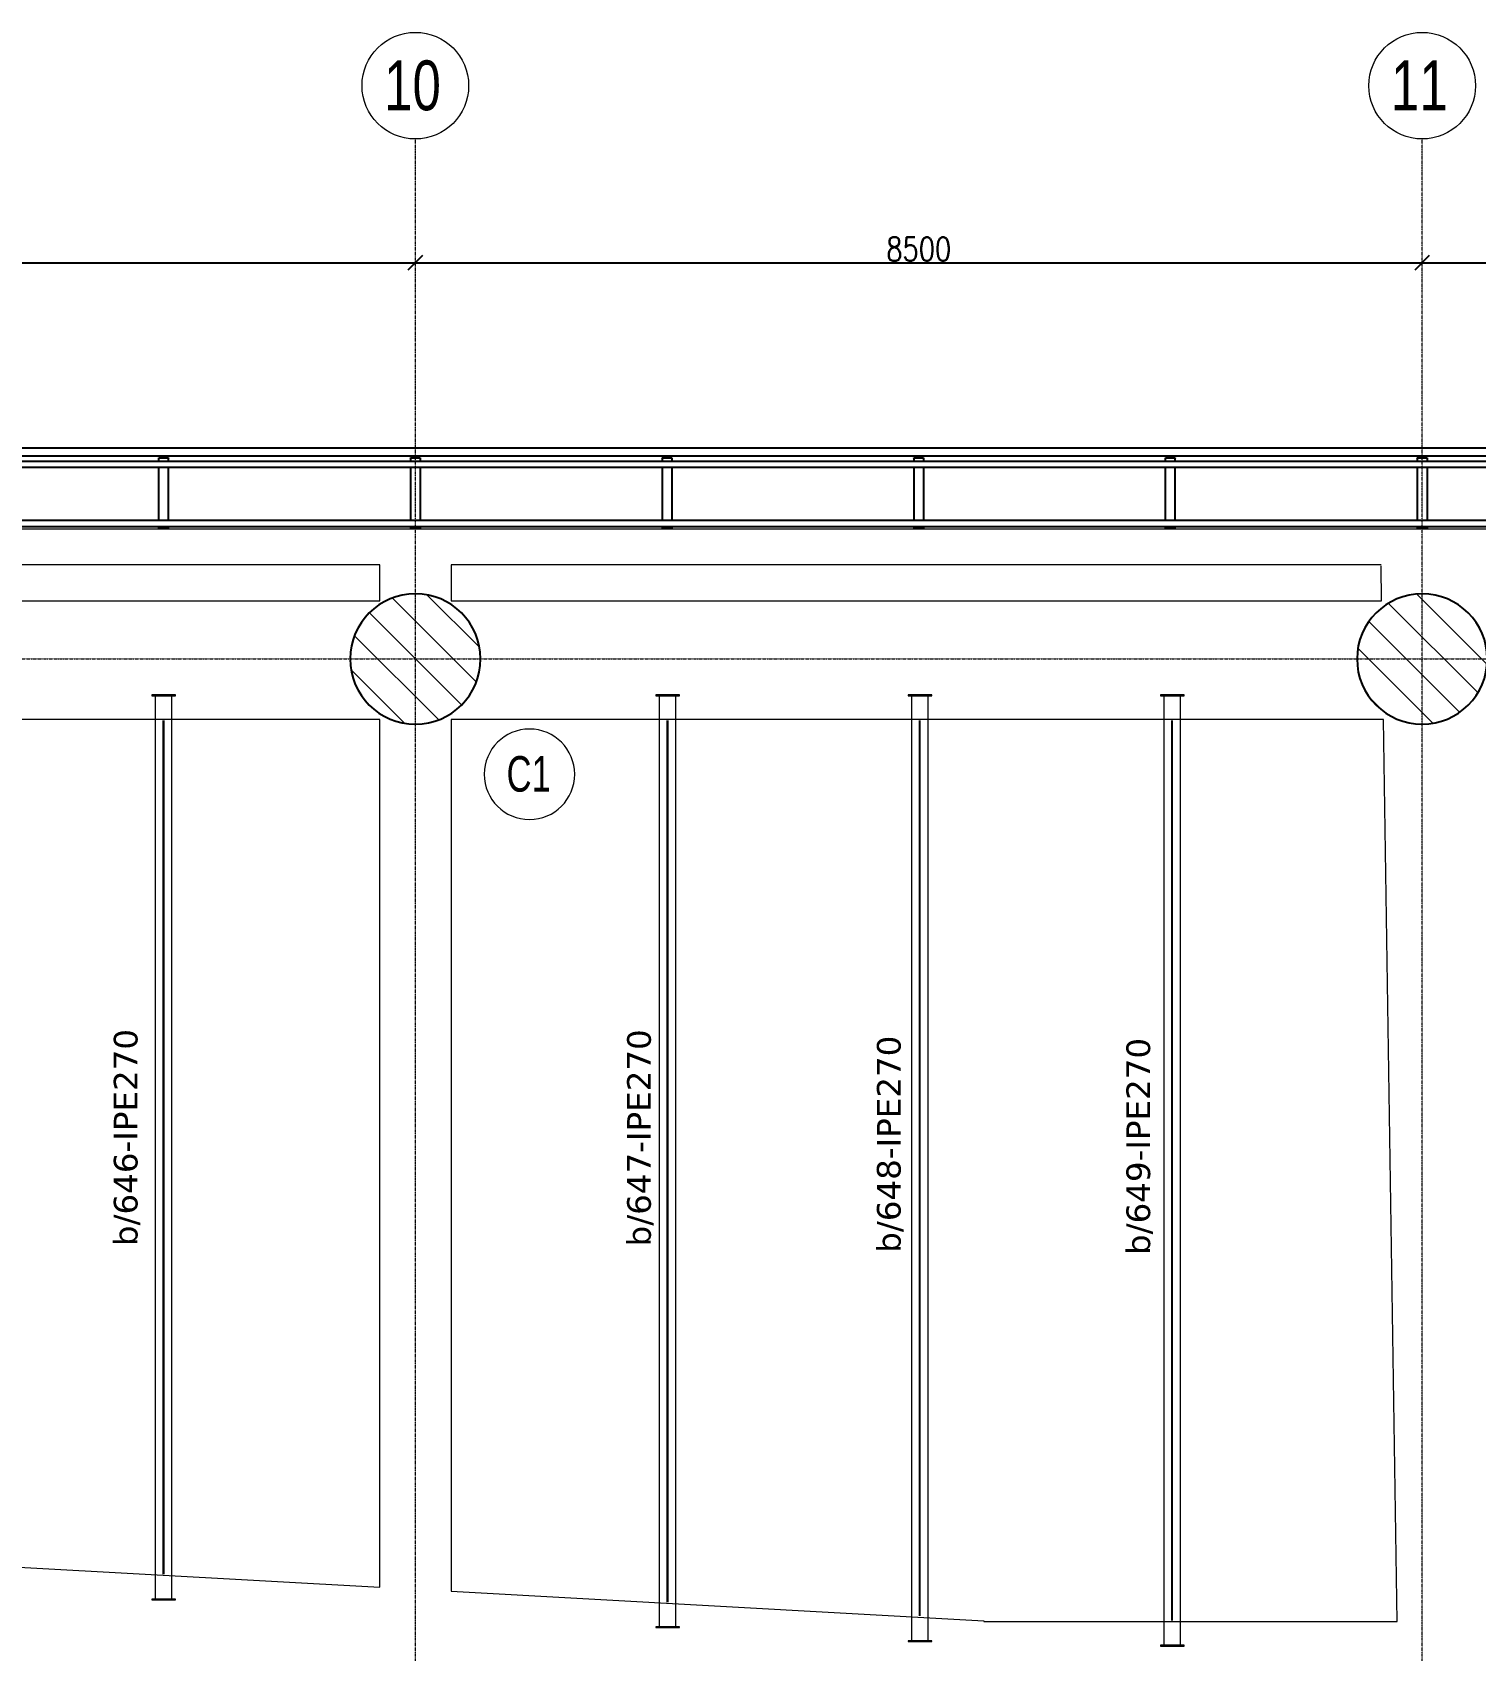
# Model space of a CAD drawing. Header units: millimetres. Extents: x -900 to 77706, y -21218 to 30789.
# Drawn here: x 27182 to 39368, y 17130 to 30789 of the extents above; entities that cross this region are included whole.
import ezdxf

# ---------------------------------------------------------------- set-up
doc = ezdxf.new("R2010")
doc.units = ezdxf.units.MM
doc.header["$LTSCALE"] = 0.9
doc.linetypes.add('Grid Line', pattern=[3.33375, 1.905, -0.47625, 0.47625, -0.47625])
for name, color, linetype, lineweight in [('0-3', 250, 'Continuous', 5), ('A_ALMA', 255, 'Continuous', 5), ('E_COLUMNAS', 1, 'Continuous', 18), ('E_COLUMNAS-3', 1, 'Continuous', 35), ('E_COLUMNAS-4', 1, 'Continuous', 25), ('E_EJES', 8, 'Continuous', 9), ('E_EJES-1', 8, 'Grid Line', 9), ('E_TEXTO', 3, 'Continuous', 9), ('E_VIGAS', 5, 'Continuous', 9), ('E_VIGAS-1', 5, 'Continuous', 25), ('E_VIGAS-2', 10, 'Continuous', 25), ('VIGAS_HCB', 253, 'Continuous', 15)]:
    doc.layers.add(name, color=color, linetype=linetype, lineweight=lineweight)
doc.layers.add('COTAS', color=8, linetype='Continuous')
doc.styles.add('Arial Narrow', font='', dxfattribs={"width": 0.85, "height": 0.3})
doc.styles.add('CNI_COTAS', font='romans.shx', dxfattribs={"width": 0.8})
doc.styles.add('Swis721 LtCn BT', font='swisscl.ttf', dxfattribs={"height": 0.42})
doc.styles.add('VERDANA', font='verdana.ttf')
doc.styles.get('Arial Narrow').set_extended_font_data('Arial Narrow')
doc.dimstyles.new('1.5', dxfattribs={"dimscale": 0, "dimtxt": 200, "dimasz": 120, "dimexe": 4, "dimexo": 4, "dimgap": 15, "dimtad": 1, "dimdec": 0, "dimzin": 4, "dimdsep": 46, "dimtxsty": 'CNI_COTAS', "dimblk": 'OBLIQUE', "dimcen": -0.09, "dimclrd": 256, "dimclrt": 3, "dimadec": 0, "dimazin": 0, "dimtfac": 1, "dimtdec": 0, "dimtmove": 2, "dimatfit": 0, "dimldrblk": 'OBLIQUE', "dimfxl": 0.05, "dimtolj": 1, "dimtzin": 0, "dimarcsym": 0})

# ---------------------------------------------------------------- blocks, each defined once
blk = doc.blocks.new('EST_SFM_VIGA-METALICA-SECCION-C - EST_SFM_VIGA-METALICA-UPN160-1604346-PLANTA DE PISO 12 N_E_ _48_55m')
at = {"layer": 'E_VIGAS-1'}
for p, q in [((30.11, 0.018), (-30.277, 0.018)), ((-30.272, -0.047), (30.104, -0.047))]:
    blk.add_line(p, q, dxfattribs=at)
blk = doc.blocks.new('EST_SFM_VIGA-METALICA-SECCION-C - EST_SFM_VIGA-METALICA-UPN100-1526554-PLANTA DE PISO 12 N_E_ _48_55m')
at = {"layer": 'E_VIGAS-2'}
for p, q in [((34.942, 0.018), (-34.929, 0.018)), ((-34.929, -0.032), (34.942, -0.032))]:
    blk.add_line(p, q, dxfattribs=at)
blk = doc.blocks.new('EST_SFM_VIGA-METALICA-SECCION-C - EST_SFM_VIGA-METALICA-UPN100-1526616-PLANTA DE PISO 12 N_E_ _48_55m')
at = {"layer": 'E_VIGAS-2'}
for p, q in [((34.044, 0.032), (-34.827, 0.032)), ((-34.827, -0.018), (34.044, -0.018))]:
    blk.add_line(p, q, dxfattribs=at)
blk = doc.blocks.new('DCTIB_CNI_EST_MOD-1A-FAC_0001_rvt-2-PLANTA DE PISO 12 N_E_ _48_55m')
at = {"layer": 'E_VIGAS-1'}
for p, q in [((-50.79, 167.864), (-50.79, 167.878)), ((-50.79, 167.859), (-50.79, 167.864)), ((-50.785, 167.878), (-50.785, 167.864)), ((-50.785, 167.864), (-50.785, 167.859)), ((-48.665, 167.864), (-48.665, 167.878)), ((-48.665, 167.859), (-48.665, 167.864)), ((-48.66, 167.878), (-48.66, 167.864)), ((-48.66, 167.864), (-48.66, 167.859)), ((-46.54, 167.864), (-46.54, 167.878)), ((-46.54, 167.859), (-46.54, 167.864)), ((-46.535, 167.878), (-46.535, 167.864)), ((-46.535, 167.864), (-46.535, 167.859)), ((-44.415, 167.864), (-44.415, 167.878)), ((-44.415, 167.859), (-44.415, 167.864)), ((-44.41, 167.878), (-44.41, 167.864)), ((-44.41, 167.864), (-44.41, 167.859)), ((-42.29, 167.864), (-42.29, 167.878)), ((-42.29, 167.859), (-42.29, 167.864)), ((-42.285, 167.878), (-42.285, 167.864)), ((-42.285, 167.864), (-42.285, 167.859)), ((-40.165, 167.864), (-40.165, 167.878)), ((-40.165, 167.859), (-40.165, 167.864)), ((-40.16, 167.878), (-40.16, 167.864)), ((-40.16, 167.864), (-40.16, 167.859)), ((-50.828, 167.859), (-50.8, 167.859)), ((-50.828, 167.858), (-50.828, 167.859)), ((-50.746, 167.858), (-50.828, 167.858)), ((-50.828, 167.83), (-50.828, 167.858)), ((-50.828, 167.33), (-50.828, 167.778)), ((-50.774, 167.859), (-50.746, 167.859)), ((-50.746, 167.859), (-50.746, 167.858)), ((-50.746, 167.83), (-50.746, 167.858)), ((-50.746, 167.33), (-50.746, 167.778)), ((-48.703, 167.858), (-48.703, 167.859)), ((-48.703, 167.859), (-48.676, 167.859)), ((-48.621, 167.858), (-48.703, 167.858)), ((-48.703, 167.858), (-48.703, 167.83)), ((-48.703, 167.778), (-48.703, 167.33)), ((-48.649, 167.859), (-48.621, 167.859)), ((-48.621, 167.859), (-48.621, 167.858)), ((-48.621, 167.858), (-48.621, 167.83)), ((-48.621, 167.78), (-48.621, 167.33)), ((-46.578, 167.858), (-46.578, 167.859)), ((-46.578, 167.859), (-46.55, 167.859)), ((-46.496, 167.858), (-46.578, 167.858)), ((-46.578, 167.858), (-46.578, 167.83)), ((-46.578, 167.778), (-46.578, 167.33)), ((-46.524, 167.859), (-46.496, 167.859)), ((-46.496, 167.859), (-46.496, 167.858)), ((-46.496, 167.858), (-46.496, 167.83)), ((-46.496, 167.778), (-46.496, 167.33)), ((-44.453, 167.858), (-44.453, 167.859)), ((-44.453, 167.859), (-44.425, 167.859)), ((-44.371, 167.858), (-44.453, 167.858)), ((-44.453, 167.858), (-44.453, 167.83)), ((-44.453, 167.778), (-44.453, 167.33)), ((-44.399, 167.859), (-44.371, 167.859)), ((-44.371, 167.859), (-44.371, 167.858)), ((-44.371, 167.858), (-44.371, 167.83)), ((-44.371, 167.778), (-44.371, 167.33)), ((-42.328, 167.859), (-42.3, 167.859)), ((-42.328, 167.858), (-42.328, 167.859)), ((-42.246, 167.858), (-42.328, 167.858)), ((-42.328, 167.83), (-42.328, 167.858)), ((-42.328, 167.33), (-42.328, 167.778)), ((-42.274, 167.859), (-42.246, 167.859)), ((-42.246, 167.859), (-42.246, 167.858)), ((-42.246, 167.83), (-42.246, 167.858)), ((-42.246, 167.33), (-42.246, 167.778)), ((-40.203, 167.858), (-40.203, 167.859)), ((-40.203, 167.859), (-40.176, 167.859)), ((-40.121, 167.858), (-40.203, 167.858)), ((-40.203, 167.858), (-40.203, 167.83)), ((-40.203, 167.778), (-40.203, 167.33)), ((-40.149, 167.859), (-40.121, 167.859)), ((-40.121, 167.859), (-40.121, 167.858)), ((-40.121, 167.858), (-40.121, 167.83)), ((-40.121, 167.778), (-40.121, 167.33)), ((-50.828, 167.263), (-50.828, 167.28)), ((-50.746, 167.263), (-50.828, 167.263)), ((-50.746, 167.263), (-50.746, 167.28)), ((-48.703, 167.28), (-48.703, 167.263)), ((-48.621, 167.263), (-48.703, 167.263)), ((-48.621, 167.28), (-48.621, 167.263)), ((-46.578, 167.28), (-46.578, 167.263)), ((-46.496, 167.263), (-46.578, 167.263)), ((-46.496, 167.28), (-46.496, 167.263)), ((-44.453, 167.28), (-44.453, 167.263)), ((-44.371, 167.263), (-44.453, 167.263)), ((-44.371, 167.28), (-44.371, 167.263)), ((-42.328, 167.263), (-42.328, 167.28)), ((-42.246, 167.263), (-42.328, 167.263)), ((-42.246, 167.263), (-42.246, 167.28)), ((-40.203, 167.28), (-40.203, 167.263)), ((-40.121, 167.263), (-40.203, 167.263)), ((-40.121, 167.28), (-40.121, 167.263))]:
    blk.add_line(p, q, dxfattribs=at)
for points, knots in [([(-50.79, 167.864), (-50.79, 167.863), (-50.79, 167.862), (-50.792, 167.86), (-50.793, 167.86), (-50.795, 167.859), (-50.796, 167.859), (-50.797, 167.859), (-50.799, 167.859), (-50.8, 167.859)], [0, 0, 0, 0, 0.285714, 0.428571, 0.571429, 0.678571, 0.732143, 0.785714, 1, 1, 1, 1]), ([(-50.8, 167.859), (-50.799, 167.859), (-50.798, 167.859), (-50.795, 167.859), (-50.793, 167.86), (-50.791, 167.86), (-50.79, 167.862), (-50.79, 167.863), (-50.79, 167.864)], [0, 0, 0, 0, 0.142857, 0.285714, 0.428571, 0.571429, 0.785714, 1, 1, 1, 1]), ([(-50.785, 167.864), (-50.785, 167.863), (-50.784, 167.862), (-50.783, 167.86), (-50.781, 167.86), (-50.78, 167.859), (-50.779, 167.859), (-50.777, 167.859), (-50.775, 167.859), (-50.774, 167.859)], [0, 0, 0, 0, 0.285714, 0.428571, 0.571429, 0.678571, 0.732143, 0.785714, 1, 1, 1, 1]), ([(-50.774, 167.859), (-50.775, 167.859), (-50.776, 167.859), (-50.779, 167.859), (-50.781, 167.86), (-50.783, 167.86), (-50.784, 167.862), (-50.785, 167.863), (-50.785, 167.864)], [0, 0, 0, 0, 0.142857, 0.285714, 0.428571, 0.571429, 0.785714, 1, 1, 1, 1]), ([(-48.676, 167.859), (-48.675, 167.859), (-48.673, 167.859), (-48.671, 167.859), (-48.668, 167.86), (-48.667, 167.86), (-48.665, 167.862), (-48.665, 167.863), (-48.665, 167.864)], [0, 0, 0, 0, 0.142857, 0.285714, 0.428571, 0.571429, 0.785714, 1, 1, 1, 1]), ([(-48.665, 167.864), (-48.665, 167.863), (-48.665, 167.862), (-48.667, 167.86), (-48.668, 167.86), (-48.67, 167.859), (-48.671, 167.859), (-48.673, 167.859), (-48.674, 167.859), (-48.676, 167.859)], [0, 0, 0, 0, 0.285714, 0.428571, 0.571429, 0.678571, 0.732143, 0.785714, 1, 1, 1, 1]), ([(-48.649, 167.859), (-48.65, 167.859), (-48.652, 167.859), (-48.654, 167.859), (-48.656, 167.86), (-48.658, 167.86), (-48.66, 167.862), (-48.66, 167.863), (-48.66, 167.864)], [0, 0, 0, 0, 0.142857, 0.285714, 0.428571, 0.571429, 0.785714, 1, 1, 1, 1]), ([(-48.66, 167.864), (-48.66, 167.863), (-48.659, 167.862), (-48.658, 167.86), (-48.656, 167.86), (-48.655, 167.859), (-48.654, 167.859), (-48.652, 167.859), (-48.65, 167.859), (-48.649, 167.859)], [0, 0, 0, 0, 0.285714, 0.428571, 0.571429, 0.678571, 0.732143, 0.785714, 1, 1, 1, 1]), ([(-46.55, 167.859), (-46.549, 167.859), (-46.548, 167.859), (-46.545, 167.859), (-46.543, 167.86), (-46.541, 167.86), (-46.54, 167.862), (-46.54, 167.863), (-46.54, 167.864)], [0, 0, 0, 0, 0.142857, 0.285714, 0.428571, 0.571429, 0.785714, 1, 1, 1, 1]), ([(-46.54, 167.864), (-46.54, 167.863), (-46.54, 167.862), (-46.542, 167.86), (-46.543, 167.86), (-46.545, 167.859), (-46.546, 167.859), (-46.547, 167.859), (-46.549, 167.859), (-46.55, 167.859)], [0, 0, 0, 0, 0.285714, 0.428571, 0.571429, 0.678571, 0.732143, 0.785714, 1, 1, 1, 1]), ([(-46.524, 167.859), (-46.525, 167.859), (-46.526, 167.859), (-46.529, 167.859), (-46.531, 167.86), (-46.533, 167.86), (-46.534, 167.862), (-46.535, 167.863), (-46.535, 167.864)], [0, 0, 0, 0, 0.142857, 0.285714, 0.428571, 0.571429, 0.785714, 1, 1, 1, 1]), ([(-46.535, 167.864), (-46.535, 167.863), (-46.534, 167.862), (-46.533, 167.86), (-46.531, 167.86), (-46.53, 167.859), (-46.529, 167.859), (-46.527, 167.859), (-46.525, 167.859), (-46.524, 167.859)], [0, 0, 0, 0, 0.285714, 0.428571, 0.571429, 0.678571, 0.732143, 0.785714, 1, 1, 1, 1]), ([(-44.425, 167.859), (-44.424, 167.859), (-44.423, 167.859), (-44.42, 167.859), (-44.418, 167.86), (-44.416, 167.86), (-44.415, 167.862), (-44.415, 167.863), (-44.415, 167.864)], [0, 0, 0, 0, 0.142857, 0.285714, 0.428571, 0.571429, 0.785714, 1, 1, 1, 1]), ([(-44.415, 167.864), (-44.415, 167.863), (-44.415, 167.862), (-44.417, 167.86), (-44.418, 167.86), (-44.42, 167.859), (-44.421, 167.859), (-44.422, 167.859), (-44.424, 167.859), (-44.425, 167.859)], [0, 0, 0, 0, 0.285714, 0.428571, 0.571429, 0.678571, 0.732143, 0.785714, 1, 1, 1, 1]), ([(-44.399, 167.859), (-44.4, 167.859), (-44.401, 167.859), (-44.404, 167.859), (-44.406, 167.86), (-44.408, 167.86), (-44.409, 167.862), (-44.41, 167.863), (-44.41, 167.864)], [0, 0, 0, 0, 0.142857, 0.285714, 0.428571, 0.571429, 0.785714, 1, 1, 1, 1]), ([(-44.41, 167.864), (-44.41, 167.863), (-44.409, 167.862), (-44.408, 167.86), (-44.406, 167.86), (-44.405, 167.859), (-44.404, 167.859), (-44.402, 167.859), (-44.4, 167.859), (-44.399, 167.859)], [0, 0, 0, 0, 0.285714, 0.428571, 0.571429, 0.678571, 0.732143, 0.785714, 1, 1, 1, 1]), ([(-42.29, 167.864), (-42.29, 167.863), (-42.29, 167.862), (-42.292, 167.86), (-42.293, 167.86), (-42.295, 167.859), (-42.296, 167.859), (-42.297, 167.859), (-42.299, 167.859), (-42.3, 167.859)], [0, 0, 0, 0, 0.285714, 0.428571, 0.571429, 0.678571, 0.732143, 0.785714, 1, 1, 1, 1]), ([(-42.3, 167.859), (-42.299, 167.859), (-42.298, 167.859), (-42.295, 167.859), (-42.293, 167.86), (-42.291, 167.86), (-42.29, 167.862), (-42.29, 167.863), (-42.29, 167.864)], [0, 0, 0, 0, 0.142857, 0.285714, 0.428571, 0.571429, 0.785714, 1, 1, 1, 1]), ([(-42.285, 167.864), (-42.285, 167.863), (-42.284, 167.862), (-42.283, 167.86), (-42.281, 167.86), (-42.28, 167.859), (-42.279, 167.859), (-42.277, 167.859), (-42.275, 167.859), (-42.274, 167.859)], [0, 0, 0, 0, 0.285714, 0.428571, 0.571429, 0.678571, 0.732143, 0.785714, 1, 1, 1, 1]), ([(-42.274, 167.859), (-42.275, 167.859), (-42.276, 167.859), (-42.279, 167.859), (-42.281, 167.86), (-42.283, 167.86), (-42.284, 167.862), (-42.285, 167.863), (-42.285, 167.864)], [0, 0, 0, 0, 0.142857, 0.285714, 0.428571, 0.571429, 0.785714, 1, 1, 1, 1]), ([(-40.176, 167.859), (-40.175, 167.859), (-40.173, 167.859), (-40.171, 167.859), (-40.168, 167.86), (-40.167, 167.86), (-40.165, 167.862), (-40.165, 167.863), (-40.165, 167.864)], [0, 0, 0, 0, 0.142857, 0.285714, 0.428571, 0.571429, 0.785714, 1, 1, 1, 1]), ([(-40.165, 167.864), (-40.165, 167.863), (-40.165, 167.862), (-40.167, 167.86), (-40.168, 167.86), (-40.17, 167.859), (-40.171, 167.859), (-40.173, 167.859), (-40.174, 167.859), (-40.176, 167.859)], [0, 0, 0, 0, 0.285714, 0.428571, 0.571429, 0.678571, 0.732143, 0.785714, 1, 1, 1, 1]), ([(-40.149, 167.859), (-40.15, 167.859), (-40.152, 167.859), (-40.154, 167.859), (-40.156, 167.86), (-40.158, 167.86), (-40.16, 167.862), (-40.16, 167.863), (-40.16, 167.864)], [0, 0, 0, 0, 0.142857, 0.285714, 0.428571, 0.571429, 0.785714, 1, 1, 1, 1]), ([(-40.16, 167.864), (-40.16, 167.863), (-40.159, 167.862), (-40.158, 167.86), (-40.156, 167.86), (-40.155, 167.859), (-40.154, 167.859), (-40.152, 167.859), (-40.15, 167.859), (-40.149, 167.859)], [0, 0, 0, 0, 0.285714, 0.428571, 0.571429, 0.678571, 0.732143, 0.785714, 1, 1, 1, 1])]:
    blk.add_open_spline(points, degree=3, knots=knots, dxfattribs=at)
for name, p in [('EST_SFM_VIGA-METALICA-SECCION-C - EST_SFM_VIGA-METALICA-UPN160-1604346-PLANTA DE PISO 12 N_E_ _48_55m', (-40.081, 167.925)), ('EST_SFM_VIGA-METALICA-SECCION-C - EST_SFM_VIGA-METALICA-UPN100-1526554-PLANTA DE PISO 12 N_E_ _48_55m', (-40.169, 167.812)), ('EST_SFM_VIGA-METALICA-SECCION-C - EST_SFM_VIGA-METALICA-UPN100-1526616-PLANTA DE PISO 12 N_E_ _48_55m', (-39.77, 167.298))]:
    blk.add_blockref(name, p, dxfattribs=at)
blk = doc.blocks.new('EST_SCM_COLUMNA-SECCION-CIRCULAR - EST_SCM_COLUMNA-CONCRETO-CIRCULAR_Ø_110cm-V45-PLANTA DE PISO 12 N_E_ _48_55m')
at = {"layer": 'E_COLUMNAS'}
h = blk.add_hatch(dxfattribs=at)
h.set_pattern_fill('FP_18', color=256, style=0, pattern_type=2)
h.set_pattern_definition([(135, (48.662, -166.162), (-0.15909903, -0.15909903), [])])
h.paths.add_polyline_path([(0.041, -0.548), (0.122, -0.536), (0.201, -0.512), (0.275, -0.476), (0.343, -0.43), (0.403, -0.374), (0.454, -0.31), (0.496, -0.239), (0.526, -0.162), (0.544, -0.082), (0.55, 0), (0.544, 0.082), (0.526, 0.162), (0.496, 0.239), (0.454, 0.31), (0.403, 0.374), (0.343, 0.43), (0.275, 0.476), (0.201, 0.512), (0.122, 0.536), (0.041, 0.548), (-0.041, 0.548), (-0.122, 0.536), (-0.201, 0.512), (-0.275, 0.476), (-0.343, 0.43), (-0.403, 0.374), (-0.454, 0.31), (-0.496, 0.239), (-0.526, 0.162), (-0.544, 0.082), (-0.55, 0), (-0.544, -0.082), (-0.526, -0.162), (-0.496, -0.239), (-0.454, -0.31), (-0.403, -0.374), (-0.343, -0.43), (-0.275, -0.476), (-0.201, -0.512), (-0.122, -0.536), (-0.041, -0.548), (0.007, -0.548)])
at = {"layer": 'E_COLUMNAS-4'}
for start, end in [(0, 180), (180, 0)]:
    blk.add_arc((0, 0), 0.55, start, end, dxfattribs=at)
blk = doc.blocks.new('EST_SCM_COLUMNA-SECCION-CIRCULAR - EST_SCM_COLUMNA-CONCRETO-CIRCULAR_Ø_110cm-V46-PLANTA DE PISO 12 N_E_ _48_55m')
at = {"layer": 'E_COLUMNAS'}
h = blk.add_hatch(dxfattribs=at)
h.set_pattern_fill('FP_19', color=256, style=0, pattern_type=2)
h.set_pattern_definition([(135, (40.162, -166.162), (-0.15909903, -0.15909903), [])])
h.paths.add_polyline_path([(-0.041, -0.548), (0.041, -0.548), (0.122, -0.536), (0.201, -0.512), (0.275, -0.476), (0.343, -0.43), (0.403, -0.374), (0.454, -0.31), (0.496, -0.239), (0.526, -0.162), (0.544, -0.082), (0.55, 0), (0.544, 0.082), (0.526, 0.162), (0.496, 0.239), (0.454, 0.31), (0.403, 0.374), (0.343, 0.43), (0.275, 0.476), (0.201, 0.512), (0.122, 0.536), (0.041, 0.548), (-0.041, 0.548), (-0.122, 0.536), (-0.201, 0.512), (-0.275, 0.476), (-0.343, 0.43), (-0.403, 0.374), (-0.454, 0.31), (-0.496, 0.239), (-0.526, 0.162), (-0.544, 0.082), (-0.55, 0), (-0.544, -0.082), (-0.526, -0.162), (-0.496, -0.239), (-0.454, -0.31), (-0.403, -0.374), (-0.343, -0.43), (-0.275, -0.476), (-0.201, -0.512), (-0.122, -0.536)])
at = {"layer": 'E_COLUMNAS-4'}
for start, end in [(0, 180), (180, 0)]:
    blk.add_arc((0, 0), 0.55, start, end, dxfattribs=at)
blk = doc.blocks.new('Grid - CNI_NOMBRE EJES-372759-PLANTA DE PISO 12 N_E_ _48_55m')
at = {"layer": 'E_EJES'}
blk.add_circle((0, 0), 0.003, dxfattribs=at)
blk = doc.blocks.new('CNI_TAG COLUMNAS CONCRETO MARCA - CNI_COLUMNA CONCRETO-582370-PLANTA DE PISO 12 N_E_ _48_55m')
at = {"layer": 'E_TEXTO'}
for start, end in [(360, 180), (180, 360)]:
    blk.add_arc((0.000261, -0.000148), 0.002545, start, end, dxfattribs=at)
blk = doc.blocks.new('_Oblique')
at = {"color": 0, "linetype": 'ByBlock', "lineweight": -2}
blk.add_line((-0.5, -0.5), (0.5, 0.5), dxfattribs=at)
blk = doc.blocks.new('*D433')
at = {"layer": 'COTAS', "lineweight": -2, "transparency": 16777216}
blk.add_line((21916, 28844), (30416, 28844), dxfattribs=at)
at = {"layer": 'Defpoints', "color": 0, "transparency": 16777216}
for p in [(21916, 28844), (30416, 28844), (30416, 28844)]:
    blk.add_point(p, dxfattribs=at)
at = {"layer": 'COTAS', "lineweight": -2, "transparency": 16777216, "xscale": 120, "yscale": 120, "zscale": 120, "rotation": 180}
blk.add_blockref('_Oblique', (21916, 28844), dxfattribs=at)
at = {"layer": 'COTAS', "lineweight": -2, "transparency": 16777216, "xscale": 120, "yscale": 120, "zscale": 120}
blk.add_blockref('_Oblique', (30416, 28844), dxfattribs=at)
at = {"layer": 'COTAS', "color": 3, "transparency": 16777216, "insert": (26166, 28959), "char_height": 200, "attachment_point": 5, "style": 'CNI_COTAS'}
blk.add_mtext('\\A1;8500', dxfattribs=at)
blk = doc.blocks.new('*D434')
at = {"layer": 'COTAS', "lineweight": -2, "transparency": 16777216}
blk.add_line((30416, 28844), (38916, 28844), dxfattribs=at)
at = {"layer": 'Defpoints', "color": 0, "transparency": 16777216}
for p in [(30416, 28844), (38916, 28844), (38916, 28844)]:
    blk.add_point(p, dxfattribs=at)
at = {"layer": 'COTAS', "lineweight": -2, "transparency": 16777216, "xscale": 120, "yscale": 120, "zscale": 120, "rotation": 180}
blk.add_blockref('_Oblique', (30416, 28844), dxfattribs=at)
at = {"layer": 'COTAS', "lineweight": -2, "transparency": 16777216, "xscale": 120, "yscale": 120, "zscale": 120}
blk.add_blockref('_Oblique', (38916, 28844), dxfattribs=at)
at = {"layer": 'COTAS', "color": 3, "transparency": 16777216, "insert": (34666, 28959), "char_height": 200, "attachment_point": 5, "style": 'CNI_COTAS'}
blk.add_mtext('\\A1;8500', dxfattribs=at)
blk = doc.blocks.new('*D435')
at = {"layer": 'COTAS', "lineweight": -2, "transparency": 16777216}
blk.add_line((38916, 28844), (47416, 28844), dxfattribs=at)
at = {"layer": 'Defpoints', "color": 0, "transparency": 16777216}
for p in [(38916, 28844), (47416, 28844), (47416, 28844)]:
    blk.add_point(p, dxfattribs=at)
at = {"layer": 'COTAS', "lineweight": -2, "transparency": 16777216, "xscale": 120, "yscale": 120, "zscale": 120, "rotation": 180}
blk.add_blockref('_Oblique', (38916, 28844), dxfattribs=at)
at = {"layer": 'COTAS', "lineweight": -2, "transparency": 16777216, "xscale": 120, "yscale": 120, "zscale": 120}
blk.add_blockref('_Oblique', (47416, 28844), dxfattribs=at)
at = {"layer": 'COTAS', "color": 3, "transparency": 16777216, "insert": (43166, 28959), "char_height": 200, "attachment_point": 5, "style": 'CNI_COTAS'}
blk.add_mtext('\\A1;8500', dxfattribs=at)

msp = doc.modelspace()

# ---------------------------------------------------------------- linework, layer by layer
at = {"layer": 'A_ALMA'}
for p, q in [((28287.6, 17775.9), (28287.6, 24980)), ((28294.2, 17775.9), (28294.2, 24980)), ((32542.6, 17540.4), (32542.6, 24980)), ((32549.2, 17540.4), (32549.2, 24980)), ((34672.6, 17422.5), (34672.6, 24980)), ((34679.2, 17422.5), (34679.2, 24980)), ((36802.6, 17385.2), (36802.6, 24980)), ((36809.2, 17385.2), (36809.2, 24980))]:
    msp.add_line(p, q, dxfattribs=at)
at = {"layer": 'E_EJES-1'}
for p, q in [((30416, -4561.2), (30416, 29888.7)), ((38916, -4561.2), (38916, 29888.7)), ((0, 25500), (76806, 25500))]:
    msp.add_line(p, q, dxfattribs=at)
at = {"layer": 'E_VIGAS', "color": 30, "true_color": 0xf26722}
msp.add_line((38573.7, 25990), (38569.2, 26285.9), dxfattribs=at)
for points in [[(11017, 26595.9), (11017, -1095.9), (66817.2, -1095.8), (66817.1, 26595.9)], [(22363, 25990), (30117, 25990), (30117, 26295.9), (22371.7, 26295.9)], [(22334.5, 24990), (22138, 18106.5), (30117, 17664.9), (30117, 24990)], [(30717, 24990), (30717, 17631.7), (35215.2, 17382.7), (35214.8, 17375.2), (38704.6, 17375.2), (38589, 24990)]]:
    msp.add_lwpolyline(points, close=True, dxfattribs=at)
msp.add_lwpolyline([(38569.2, 26295.9), (30717, 26295.9), (30717, 25990), (38573.7, 25990)], dxfattribs=at)
at = {"layer": 'VIGAS_HCB', "color": 8}
for points in [[(28390.9, 25196), (28190.9, 25196), (28190.9, 25190), (28390.9, 25190)], [(32645.9, 25196), (32445.9, 25196), (32445.9, 25190), (32645.9, 25190)], [(34775.9, 25196), (34575.9, 25196), (34575.9, 25190), (34775.9, 25190)], [(36905.9, 25196), (36705.9, 25196), (36705.9, 25190), (36905.9, 25190)], [(28390.9, 17565.9), (28190.9, 17565.9), (28190.9, 17559.9), (28390.9, 17559.9)], [(32645.9, 17330.4), (32445.9, 17330.4), (32445.9, 17324.4), (32645.9, 17324.4)], [(34775.9, 17212.5), (34575.9, 17212.5), (34575.9, 17206.5), (34775.9, 17206.5)], [(36905.9, 17175.2), (36705.9, 17175.2), (36705.9, 17169.2), (36905.9, 17169.2)]]:
    msp.add_lwpolyline(points, close=True, dxfattribs=at)
at = {"layer": 'VIGAS_HCB'}
for points in [[(28223.4, 25190), (28358.4, 25190), (28358.4, 17565.9), (28223.4, 17565.9)], [(32478.4, 25190), (32613.4, 25190), (32613.4, 17330.4), (32478.4, 17330.4)], [(34608.4, 25190), (34743.4, 25190), (34743.4, 17212.5), (34608.4, 17212.5)], [(36738.4, 25190), (36873.4, 25190), (36873.4, 17175.2), (36738.4, 17175.2)]]:
    msp.add_lwpolyline(points, close=True, dxfattribs=at)

# ---------------------------------------------------------------- block references
at = {"layer": '0-3', "xscale": 999.9999999999933, "yscale": 999.9999999999933, "zscale": 999.9999999999933}
msp.add_blockref('DCTIB_CNI_EST_MOD-1A-FAC_0001_rvt-2-PLANTA DE PISO 12 N_E_ _48_55m', (79078.1, -140662.4), dxfattribs=at)
at = {"layer": 'E_COLUMNAS-3', "xscale": 999.9999999999933, "yscale": 999.9999999999933, "zscale": 999.9999999999933}
for name, p in [('EST_SCM_COLUMNA-SECCION-CIRCULAR - EST_SCM_COLUMNA-CONCRETO-CIRCULAR_Ø_110cm-V45-PLANTA DE PISO 12 N_E_ _48_55m', (30416, 25500)), ('EST_SCM_COLUMNA-SECCION-CIRCULAR - EST_SCM_COLUMNA-CONCRETO-CIRCULAR_Ø_110cm-V46-PLANTA DE PISO 12 N_E_ _48_55m', (38916, 25500))]:
    msp.add_blockref(name, p, dxfattribs=at)
at = {"layer": 'E_EJES', "xscale": 149999.9999999989, "yscale": 149999.9999999989, "zscale": 149999.9999999989}
for p in [(30416, 30338.7), (38916, 30338.7)]:
    msp.add_blockref('Grid - CNI_NOMBRE EJES-372759-PLANTA DE PISO 12 N_E_ _48_55m', p, dxfattribs=at)
at = {"layer": 'E_TEXTO', "xscale": 149999.9999999989, "yscale": 149999.9999999989, "zscale": 149999.9999999989}
msp.add_blockref('CNI_TAG COLUMNAS CONCRETO MARCA - CNI_COLUMNA CONCRETO-582370-PLANTA DE PISO 12 N_E_ _48_55m', (31340.3, 24549), dxfattribs=at)

# ---------------------------------------------------------------- texts
at = {"layer": 'E_EJES', "char_height": 420, "width": 625.316, "attachment_point": 1, "style": 'Swis721 LtCn BT'}
for s, insert in [('10', (30152.5, 30551.3)), ('11', (38652.5, 30551.3))]:
    msp.add_mtext(s, dxfattribs=dict(at, insert=insert))
at = {"layer": 'E_TEXTO', "insert": (31186.1, 24680.2), "char_height": 300, "width": 459.968, "attachment_point": 1, "style": 'Arial Narrow'}
msp.add_mtext('C1', dxfattribs=at)
at = {"layer": 'E_TEXTO', "char_height": 200, "width": 1206.139, "attachment_point": 1, "rotation": 90, "style": 'VERDANA'}
for s, insert in [('b/646-IPE270', (27870, 20544.5)), ('b/647-IPE270', (32203.9, 20541.9)), ('b/648-IPE270', (34312.8, 20488.1)), ('b/649-IPE270', (36419.1, 20469.2))]:
    msp.add_mtext(s, dxfattribs=dict(at, insert=insert))

# ---------------------------------------------------------------- dimensions: what is measured, and where the dimension line sits
at = {"layer": 'COTAS'}
for base, p1, p2, picture, middle in [((30416, 28844.4), (21916, 28844.4), (30416, 28844.4), '*D433', (26166, 28959.4)), ((38915.7, 28844.4), (30416, 28844.4), (38915.7, 28844.4), '*D434', (34665.8, 28959.4)), ((47416, 28844.4), (38915.7, 28844.4), (47416, 28844.4), '*D435', (43165.8, 28959.4))]:
    dim = msp.add_linear_dim(base=base, p1=p1, p2=p2, dimstyle='1.5', override={"dimscale": 1}, dxfattribs=at)
    dim.commit()
    dim.dimension.update_dxf_attribs({"geometry": picture, "text_midpoint": middle})

doc.saveas('drawing.dxf')
